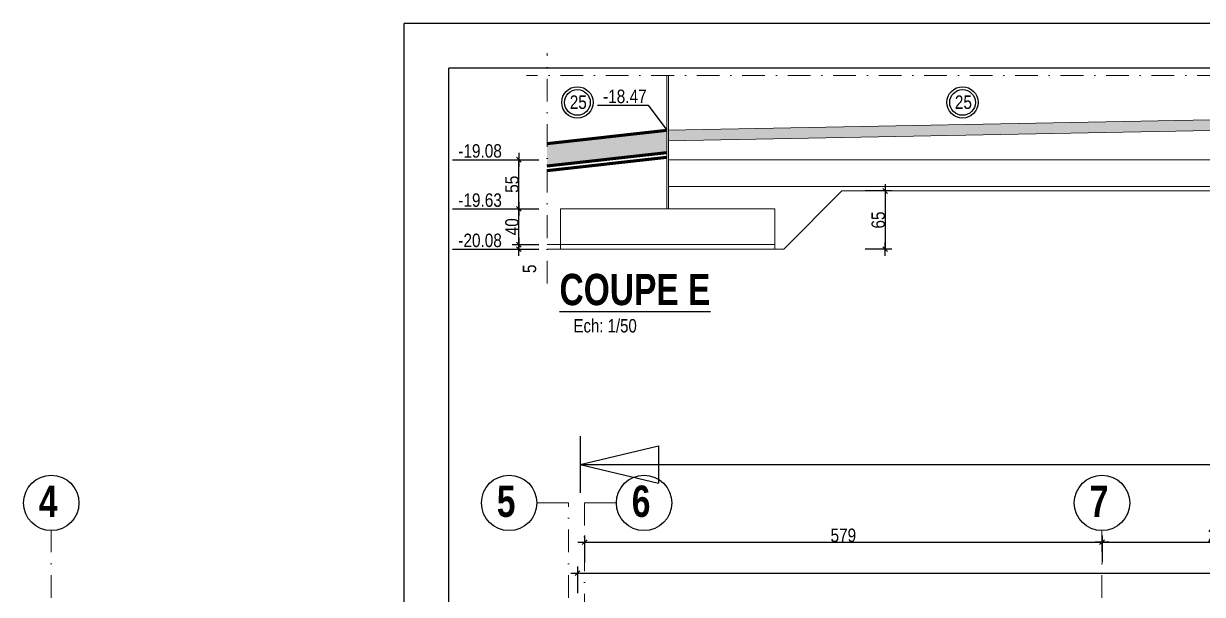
# Model space of a CAD drawing. Header units: centimetres. Extents: x -40 to 58779, y 2083 to 6283.
# Drawn here: x 50932 to 52252, y 5645 to 6283 of the extents above; entities that cross this region are included whole.
import ezdxf
from ezdxf.enums import TextEntityAlignment as Align

# ---------------------------------------------------------------- set-up
doc = ezdxf.new("R2010")
doc.units = ezdxf.units.CM
doc.header["$PDMODE"] = 1
doc.header["$PDSIZE"] = -2
doc.linetypes.add('TIRETPTX2', pattern=[50.8, 25.4, -12.7, 0, -12.7])
for name, color, linetype in [('01_cote_gen', 4, 'Continuous'), ('01_linteaux', 2, 'Continuous'), ('01_poch_BN', 9, 'Continuous'), ('01_texte', 230, 'Continuous'), ('AA_COTES', 2, 'Continuous')]:
    doc.layers.add(name, color=color, linetype=linetype)
doc.layers.add('01_murs_coup', color=5, linetype='Continuous', lineweight=60)
doc.layers.add('01_tram_axes', color=2, linetype='TIRETPTX2', lineweight=9)
doc.styles.add('Arial Narrow', font='ARIALN.TTF')
doc.styles.add('impact', font='impact.ttf')
doc.styles.add('MATTE_TXT', font='arial.ttf')
doc.styles.add('STYLE2', font='ARIALN.TTF')
doc.dimstyles.new('JB50', dxfattribs={"dimscale": 0.1, "dimtxt": 150, "dimasz": 15, "dimexe": 0.1, "dimexo": 0.1, "dimgap": 0.09, "dimtad": 1, "dimdec": 1, "dimdsep": 46, "dimtxsty": 'STYLE2', "dimblk1": 'BOND_G', "dimblk2": 'BOND_D', "dimsah": 1, "dimcen": 1.5, "dimdle": 0.01, "dimse1": 1, "dimse2": 1, "dimclrd": 4, "dimclre": 2, "dimclrt": 6, "dimazin": 2, "dimtfac": 2.333333, "dimtdec": 1, "dimtix": 1, "dimtmove": 2, "dimatfit": 3, "dimldrblk": 'BOND_G', "dimfxl": 1, "dimtolj": 1, "dimtzin": 0, "dimarcsym": 0})

# ---------------------------------------------------------------- blocks, each defined once
blk = doc.blocks.new('BOND_G')
at = {"layer": 'AA_COTES', "color": 0}
for p, q in [((0, -5), (0, 15)), ((5, 0), (-5, 0)), ((1.77, 1.77), (-1.77, -1.77))]:
    blk.add_line(p, q, dxfattribs=at)
blk = doc.blocks.new('BOND_D')
at = {"layer": 'AA_COTES', "color": 0}
for p, q in [((5, 0), (-5, 0)), ((-1.77, -1.77), (1.77, 1.77)), ((0, 5), (0, -15))]:
    blk.add_line(p, q, dxfattribs=at)
blk = doc.blocks.new('*D1481')
at = {"layer": '01_cote_gen', "color": 4, "lineweight": -2, "transparency": 16777216}
blk.add_line((52140.8, 5703), (52417.4, 5703), dxfattribs=at)
at = {"layer": 'Defpoints', "color": 0, "lineweight": 0, "transparency": 16777216}
for p in [(52418.9, 5703), (52139.3, 5585.8), (52418.9, 5585.8)]:
    blk.add_point(p, dxfattribs=at)
at = {"layer": '01_cote_gen', "color": 4, "lineweight": -2, "transparency": 16777216, "xscale": 1.5, "yscale": 1.5, "zscale": 1.5, "rotation": 180}
blk.add_blockref('BOND_G', (52139.3, 5703), dxfattribs=at)
at = {"layer": '01_cote_gen', "color": 4, "lineweight": -2, "transparency": 16777216, "xscale": 1.5, "yscale": 1.5, "zscale": 1.5}
blk.add_blockref('BOND_D', (52418.9, 5703), dxfattribs=at)
at = {"layer": '01_cote_gen', "color": 6, "transparency": 16777216, "insert": (52279.1, 5710.7), "char_height": 15, "attachment_point": 5, "style": 'STYLE2'}
blk.add_mtext('\\A1;279.6', dxfattribs=at)
blk = doc.blocks.new('*D1482')
at = {"layer": '01_cote_gen', "color": 4, "lineweight": -2, "transparency": 16777216}
blk.add_line((51561.8, 5703), (52137.8, 5703), dxfattribs=at)
at = {"layer": 'Defpoints', "color": 0, "lineweight": 0, "transparency": 16777216}
for p in [(52139.3, 5703), (51560.3, 5695.5), (52139.3, 5688.4)]:
    blk.add_point(p, dxfattribs=at)
at = {"layer": '01_cote_gen', "color": 4, "lineweight": -2, "transparency": 16777216, "xscale": 1.5, "yscale": 1.5, "zscale": 1.5, "rotation": 180}
blk.add_blockref('BOND_G', (51560.3, 5703), dxfattribs=at)
at = {"layer": '01_cote_gen', "color": 4, "lineweight": -2, "transparency": 16777216, "xscale": 1.5, "yscale": 1.5, "zscale": 1.5}
blk.add_blockref('BOND_D', (52139.3, 5703), dxfattribs=at)
at = {"layer": '01_cote_gen', "color": 6, "transparency": 16777216, "insert": (51849.8, 5710.7), "char_height": 15, "attachment_point": 5, "style": 'STYLE2'}
blk.add_mtext('\\A1;579', dxfattribs=at)
blk = doc.blocks.new('*D1487')
at = {"layer": '01_cote_gen', "color": 4, "lineweight": -2, "transparency": 16777216}
blk.add_line((51553.7, 5668.6), (55151.4, 5668.6), dxfattribs=at)
at = {"layer": 'Defpoints', "color": 0, "lineweight": 0, "transparency": 16777216}
for p in [(55152.9, 5668.6), (51552.2, 5480.7), (55152.9, 5479.6)]:
    blk.add_point(p, dxfattribs=at)
at = {"layer": '01_cote_gen', "color": 4, "lineweight": -2, "transparency": 16777216, "xscale": 1.5, "yscale": 1.5, "zscale": 1.5, "rotation": 180}
blk.add_blockref('BOND_G', (51552.2, 5668.6), dxfattribs=at)
at = {"layer": '01_cote_gen', "color": 4, "lineweight": -2, "transparency": 16777216, "xscale": 1.5, "yscale": 1.5, "zscale": 1.5}
blk.add_blockref('BOND_D', (55152.9, 5668.6), dxfattribs=at)
at = {"layer": '01_cote_gen', "color": 6, "lineweight": 0, "transparency": 16777216, "insert": (53352.5, 5676.3), "char_height": 15, "attachment_point": 5, "style": 'STYLE2'}
blk.add_mtext('\\A1;3600.7', dxfattribs=at)
blk = doc.blocks.new('*D2053')
at = {"layer": '01_cote_gen', "color": 4, "lineweight": -2, "ltscale": 0.2, "transparency": 16777216}
blk.add_line((51486.7, 6037.3), (51486.7, 6074.3), dxfattribs=at)
at = {"layer": 'Defpoints', "color": 0, "lineweight": 0, "ltscale": 0.2, "transparency": 16777216}
for p in [(51486.7, 6075.8), (51533.3, 6075.8), (51533.3, 6035.8)]:
    blk.add_point(p, dxfattribs=at)
at = {"layer": '01_cote_gen', "color": 4, "lineweight": -2, "ltscale": 0.2, "transparency": 16777216, "xscale": 1.5, "yscale": 1.5, "zscale": 1.5}
for name, p, rotation in [('BOND_D', (51486.7, 6075.8), 90), ('BOND_G', (51486.7, 6035.8), 270)]:
    blk.add_blockref(name, p, dxfattribs=dict(at, rotation=rotation))
at = {"layer": '01_cote_gen', "color": 6, "lineweight": 0, "ltscale": 0.2, "transparency": 16777216, "insert": (51479, 6055.8), "char_height": 15, "attachment_point": 5, "rotation": 90, "style": 'STYLE2'}
blk.add_mtext('\\A1;40', dxfattribs=at)
blk = doc.blocks.new('*D2054')
at = {"layer": '01_cote_gen', "color": 4, "lineweight": -2, "ltscale": 0.2, "transparency": 16777216}
blk.add_line((51486.7, 6032.3), (51486.7, 6034.3), dxfattribs=at)
at = {"layer": 'Defpoints', "color": 0, "lineweight": 0, "ltscale": 0.2, "transparency": 16777216}
for p in [(51486.7, 6035.8), (51490.2, 6035.8), (51490.2, 6030.8)]:
    blk.add_point(p, dxfattribs=at)
at = {"layer": '01_cote_gen', "color": 4, "lineweight": -2, "ltscale": 0.2, "transparency": 16777216, "xscale": 1.5, "yscale": 1.5, "zscale": 1.5}
for name, p, rotation in [('BOND_D', (51486.7, 6035.8), 90), ('BOND_G', (51486.7, 6030.8), 270)]:
    blk.add_blockref(name, p, dxfattribs=dict(at, rotation=rotation))
at = {"layer": '01_cote_gen', "color": 6, "lineweight": 0, "ltscale": 0.2, "transparency": 16777216, "insert": (51498.6, 6008.8), "char_height": 15, "attachment_point": 5, "rotation": 90, "style": 'STYLE2'}
blk.add_mtext('\\A1;5', dxfattribs=at)
blk = doc.blocks.new('*D2055')
at = {"layer": '01_cote_gen', "color": 4, "lineweight": -2, "ltscale": 0.2, "transparency": 16777216}
blk.add_line((51486.7, 6077.3), (51486.7, 6129.3), dxfattribs=at)
at = {"layer": 'Defpoints', "color": 0, "lineweight": 0, "ltscale": 0.2, "transparency": 16777216}
for p in [(51486.7, 6130.8), (51679.7, 6130.8), (51598.2, 6075.8)]:
    blk.add_point(p, dxfattribs=at)
at = {"layer": '01_cote_gen', "color": 4, "lineweight": -2, "ltscale": 0.2, "transparency": 16777216, "xscale": 1.5, "yscale": 1.5, "zscale": 1.5}
for name, p, rotation in [('BOND_D', (51486.7, 6130.8), 90), ('BOND_G', (51486.7, 6075.8), 270)]:
    blk.add_blockref(name, p, dxfattribs=dict(at, rotation=rotation))
at = {"layer": '01_cote_gen', "color": 6, "lineweight": 0, "ltscale": 0.2, "transparency": 16777216, "insert": (51479.1, 6103.3), "char_height": 15, "attachment_point": 5, "rotation": 90, "style": 'STYLE2'}
blk.add_mtext('\\A1;55', dxfattribs=at)
blk = doc.blocks.new('*D2059')
at = {"layer": '01_cote_gen', "color": 4, "lineweight": -2, "ltscale": 0.2, "transparency": 16777216}
blk.add_line((51896.6, 6094.3), (51896.6, 6032.3), dxfattribs=at)
at = {"layer": 'Defpoints', "color": 0, "lineweight": 0, "ltscale": 0.2, "transparency": 16777216}
for p in [(51869.6, 6095.8), (51783.3, 6030.8), (51896.6, 6030.8)]:
    blk.add_point(p, dxfattribs=at)
at = {"layer": '01_cote_gen', "color": 4, "lineweight": -2, "ltscale": 0.2, "transparency": 16777216, "xscale": 1.5, "yscale": 1.5, "zscale": 1.5}
for name, p, rotation in [('BOND_G', (51896.6, 6095.8), 90), ('BOND_D', (51896.6, 6030.8), 270)]:
    blk.add_blockref(name, p, dxfattribs=dict(at, rotation=rotation))
at = {"layer": '01_cote_gen', "color": 6, "lineweight": 0, "ltscale": 0.2, "transparency": 16777216, "insert": (51888.9, 6063.3), "char_height": 15, "attachment_point": 5, "rotation": 90, "style": 'STYLE2'}
blk.add_mtext('\\A1;65', dxfattribs=at)

msp = doc.modelspace()

# ---------------------------------------------------------------- hatches: boundary and pattern name
at = {"layer": '01_poch_BN', "lineweight": 0, "ltscale": 0.2}
h = msp.add_hatch(color=256, dxfattribs=at)
h.dxf.hatch_style = 1
h.paths.add_polyline_path([(51652.29, 6163.81), (51518.2, 6149), (51518.2, 6123.85), (51652.29, 6138.66)])
h.paths.add_polyline_path([(52577.19, 6169.43), (52577.19, 6181.43), (51654.29, 6163.81), (51654.29, 6151.81)])

# ---------------------------------------------------------------- linework, layer by layer
at = {"layer": '01_cote_gen'}
for p in [(58779.3, 6282.97), (51358.18, 2082.97)]:
    msp.add_line(p, (51358.18, 6282.97), dxfattribs=at)
at = {"layer": '01_linteaux', "lineweight": 0}
for p, q in [((51652.29, 6163.81), (51652.29, 6224.81)), ((51654.29, 6163.81), (51654.29, 6224.81)), ((51654.29, 6151.81), (51654.29, 6075.81)), ((51652.29, 6133.63), (51652.29, 6075.81)), ((51654.29, 6130.81), (52577.19, 6130.81)), ((51654.29, 6100.81), (52614.69, 6100.81)), ((51783.29, 6030.81), (51848.29, 6095.81)), ((51848.29, 6095.81), (52614.69, 6095.81)), ((51533.29, 6075.81), (51533.29, 6030.81)), ((51533.29, 6075.81), (51773.29, 6075.81)), ((51773.29, 6075.81), (51773.29, 6030.81)), ((51518.24, 6035.81), (51773.29, 6035.81)), ((51518.24, 6030.81), (51783.29, 6030.81))]:
    msp.add_line(p, q, dxfattribs=at)
at = {"layer": '01_murs_coup', "lineweight": 5}
for p, q in [((51654.29, 6163.81), (53121.29, 6191.81)), ((51654.29, 6151.81), (53121.52, 6179.82)), ((51652.29, 6163.81), (51652.29, 6133.63)), ((51654.29, 6163.81), (51654.29, 6151.81))]:
    msp.add_line(p, q, dxfattribs=at)
at = {"layer": '01_murs_coup'}
for p, q in [((51518.24, 6149.01), (51652.29, 6163.81)), ((51518.24, 6123.85), (51652.29, 6138.66)), ((51518.24, 6118.82), (51652.29, 6133.63))]:
    msp.add_line(p, q, dxfattribs=at)
at = {"layer": '01_texte'}
for p, q in [((58729.3, 6232.97), (51408.18, 6232.97)), ((51408.18, 2116.63), (51408.18, 6232.97)), ((51574.51, 6191.81), (51631.2, 6191.81)), ((51631.2, 6191.81), (51652.29, 6163.81)), ((51412.51, 6130.81), (51479.2, 6130.81)), ((51412.51, 6075.81), (51479.2, 6075.81)), ((51412.51, 6030.81), (51479.2, 6030.81)), ((51555.15, 5821.69), (51555.15, 5758.43)), ((51555.15, 5790.06), (51643.1, 5811.01)), ((51643.1, 5811.01), (51643.1, 5769.1)), ((51555.15, 5790.06), (56062.3, 5790.06)), ((51555.15, 5790.06), (51643.1, 5769.1))]:
    msp.add_line(p, q, dxfattribs=at)
for centre, radius in [((51552.2, 6194.81), 17.56), ((51552.2, 6194.81), 14.4), ((51983.2, 6194.81), 17.56), ((51983.2, 6194.81), 14.4), ((50963.35, 5747.02), 30.98), ((51475.76, 5747.02), 30.98), ((51626.79, 5747.02), 30.98), ((52139.27, 5747.02), 30.98)]:
    msp.add_circle(centre, radius, dxfattribs=at)
at = {"layer": '01_tram_axes'}
for p, q in [((51518.2, 5992.31), (51518.2, 6249.81)), ((53238.2, 6224.81), (51495.2, 6224.81)), ((51542.27, 2230.67), (51542.27, 5747.02)), ((51560.27, 5747.02), (51560.27, 2230.67)), ((50963.35, 2230.67), (50963.35, 5716.04)), ((52139.27, 2230.67), (52139.27, 5716.04))]:
    msp.add_line(p, q, dxfattribs=at)
at = {"layer": '01_tram_axes', "ltscale": 2}
for p, q in [((51506.74, 5747.02), (51542.27, 5747.02)), ((51560.27, 5747.02), (51595.81, 5747.02))]:
    msp.add_line(p, q, dxfattribs=at)

# ---------------------------------------------------------------- texts
at = {"layer": '01_texte', "style": 'Arial Narrow'}
for s, p in [('25', (51543.6, 6187.61)), ('-18.47', (51580.91, 6194.11)), ('25', (51974.6, 6187.61)), ('-19.08', (51418.91, 6133.11)), ('-19.63', (51418.91, 6078.11)), ('-20.08', (51418.91, 6033.11))]:
    msp.add_text(s, height=15, dxfattribs=at).set_placement(p)
at = {"layer": '01_texte', "style": 'impact'}
msp.add_text('%%UCOUPE E', height=35, dxfattribs=at).set_placement((51616.61, 5957.67), align=Align.BOTTOM_CENTER)
at = {"layer": '01_texte', "style": 'MATTE_TXT', "width": 0.8}
msp.add_text('Ech: 1/50', height=15, dxfattribs=at).set_placement((51583.23, 5933.11), align=Align.BOTTOM_CENTER)
at = {"layer": '01_texte', "style": 'impact'}
for s, p in [('4', (50960.01, 5748.9)), ('5', (51472.42, 5748.9)), ('6', (51623.45, 5748.9)), ('7', (52135.93, 5748.9))]:
    msp.add_text(s, height=35, dxfattribs=at).set_placement(p, align=Align.MIDDLE_CENTER)

# ---------------------------------------------------------------- dimensions: what is measured, and where the dimension line sits
at = {"layer": '01_cote_gen', "lineweight": 0, "ltscale": 0.2}
for base, p1, p2, picture, middle in [((51486.7, 6130.81), (51598.2, 6075.81), (51679.7, 6130.81), '*D2055', (51479.06, 6103.31)), ((51896.61, 6030.81), (51869.61, 6095.81), (51783.29, 6030.81), '*D2059', (51888.94, 6063.31)), ((51486.7, 6075.81), (51533.29, 6035.81), (51533.29, 6075.81), '*D2053', (51479.03, 6055.81))]:
    dim = msp.add_linear_dim(base=base, p1=p1, p2=p2, angle=90, dimstyle='JB50', dxfattribs=at)
    dim.commit()
    dim.dimension.update_dxf_attribs({"geometry": picture, "text_midpoint": middle})
dim = msp.add_linear_dim(base=(51486.7, 6035.81), p1=(51490.2, 6030.81), p2=(51490.2, 6035.81), angle=90, dimstyle='JB50', dxfattribs=at)
dim.commit()
dim.dimension.update_dxf_attribs({"geometry": '*D2054', "text_midpoint": (51498.56, 6008.81), "dimtype": 160})
at = {"layer": '01_cote_gen'}
for base, p1, p2, picture, middle in [((52139.27, 5703.03), (51560.27, 5695.53), (52139.27, 5688.45), '*D1482', (51849.77, 5710.7)), ((52418.87, 5703.03), (52139.27, 5585.8), (52418.87, 5585.8), '*D1481', (52279.07, 5710.7))]:
    dim = msp.add_linear_dim(base=base, p1=p1, p2=p2, dimstyle='JB50', dxfattribs=at)
    dim.commit()
    dim.dimension.update_dxf_attribs({"geometry": picture, "text_midpoint": middle})
at = {"layer": '01_cote_gen', "lineweight": 0}
dim = msp.add_linear_dim(base=(55152.86, 5668.62), p1=(51552.16, 5480.73), p2=(55152.86, 5479.56), dimstyle='JB50', dxfattribs=at)
dim.commit()
dim.dimension.update_dxf_attribs({"geometry": '*D1487', "text_midpoint": (53352.51, 5676.29)})

doc.saveas('drawing.dxf')
